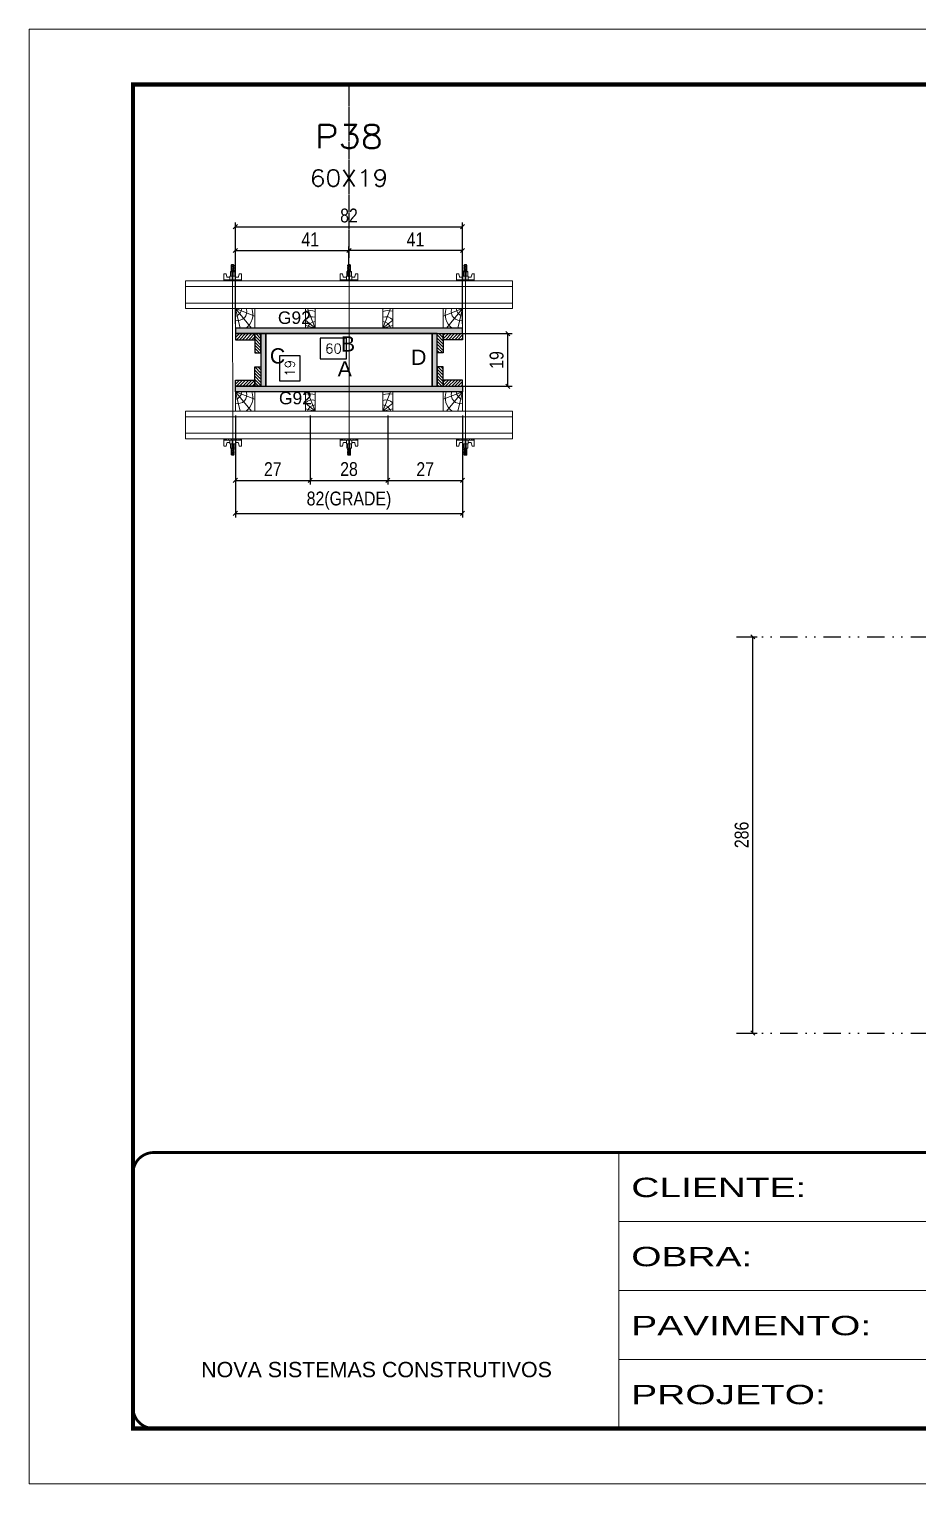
# Model space of a CAD drawing. Extents: x 808 to 7089, y -98 to 17032.
# Drawn here: x 2393 to 3035, y 5645 to 6695 of the extents above; entities that cross this region are included whole.
import ezdxf
from ezdxf.enums import TextEntityAlignment as Align

# ---------------------------------------------------------------- set-up
doc = ezdxf.new("R2010")
doc.units = 0
for name, pattern in [('CONTINUO', [0]), ('DASHED', [0.75, 0.5, -0.25]), ('DIVIDE2', [0.625, 0.25, -0.125, 0, -0.125, 0, -0.125]), ('HIDDEN', [0.375, 0.25, -0.125])]:
    doc.linetypes.add(name, pattern=pattern)
for name, color, linetype in [('CHAPA', 1, 'Continuous'), ('COTA', 241, 'Continuous'), ('Cota Seção (2x)', 241, 'Continuous'), ('MEIO_PONT', 93, 'Continuous'), ('Nível', 160, 'Continuous'), ('Painéis', 200, 'Continuous'), ('SARRAFO', 251, 'Continuous'), ('Texto de Titulo', 7, 'Continuous'), ('Texto Qtd Sarr', 242, 'Continuous'), ('TEXTO_GERAL', 7, 'Continuous')]:
    doc.layers.add(name, color=color, linetype=linetype)
for name, color, linetype, lineweight in [('Folhas', 255, 'Continuous', 9), ('Hachura', 251, 'Continuous', 9), ('Madeira', 126, 'Continuous', 18), ('Perfil Metálico', 224, 'Continuous', 18), ('SARRAFO DE PRESSAO', 251, 'DASHED', 9), ('Texto Seção', 7, 'Continuous', 15)]:
    doc.layers.add(name, color=color, linetype=linetype, lineweight=lineweight)
doc.styles.add('ARIAL', font='arial.ttf')
doc.styles.add('COTA TECNICA 2X', font='techl___.ttf', dxfattribs={"height": 10})
doc.styles.add('COTA TECNICA-50', font='techl___.ttf', dxfattribs={"height": 10})
doc.styles.add('ROMANS', font='romans.shx')
doc.styles.add('SANSSERIF', font='sas_____.pfb')
doc.styles.add('Tecnologia', font='')
doc.styles.get('Tecnologia').set_extended_font_data('Forgotten Futurist')
doc.dimstyles.new('COTA PAINEL-50', dxfattribs={"dimtxt": 10, "dimasz": 3, "dimexe": 3, "dimexo": 3, "dimgap": 3, "dimtad": 1, "dimdec": 1, "dimzin": 12, "dimdsep": 46, "dimtxsty": 'COTA TECNICA-50', "dimblk1": 'OBLIQUE', "dimblk2": 'OBLIQUE', "dimsah": 1, "dimcen": 0.9, "dimclrd": 4, "dimclre": 4, "dimclrt": 240, "dimadec": 1, "dimazin": 3, "dimtfac": 1, "dimtdec": 1, "dimtmove": 0, "dimatfit": 3, "dimfxl": 1, "dimtolj": 1, "dimtzin": 12, "dimarcsym": 0})
doc.dimstyles.new('SECAO PILAR', dxfattribs={"dimtxt": 10, "dimasz": 3, "dimexe": 3, "dimexo": 3, "dimgap": 3, "dimtad": 1, "dimdec": 1, "dimlfac": 0.5, "dimzin": 12, "dimdsep": 46, "dimtxsty": 'COTA TECNICA 2X', "dimblk1": 'OBLIQUE', "dimblk2": 'OBLIQUE', "dimsah": 1, "dimcen": 0.9, "dimclrd": 256, "dimclre": 256, "dimclrt": 256, "dimadec": 1, "dimazin": 3, "dimtfac": 1, "dimtdec": 1, "dimtmove": 0, "dimatfit": 3, "dimfxl": 1, "dimtolj": 1, "dimtzin": 12, "dimarcsym": 0})
doc.dimstyles.new('SECÇÃO 2', dxfattribs={"dimtxt": 7, "dimasz": 6, "dimexe": 0.18, "dimexo": 2, "dimgap": -4, "dimtad": 3, "dimdec": 1, "dimlfac": 0.5, "dimzin": 12, "dimdsep": 46, "dimtxsty": 'ROMANS', "dimblk": 'ARCHTICK', "dimcen": 0.09, "dimse1": 1, "dimse2": 1, "dimsd1": 1, "dimsd2": 1, "dimclrd": 180, "dimclre": 5, "dimclrt": 1, "dimadec": 0, "dimazin": 3, "dimtfac": 1, "dimtdec": 1, "dimtofl": 0, "dimtmove": 0, "dimatfit": 3, "dimldrblk": 'ARCHTICK', "dimfxl": 1, "dimtolj": 1, "dimtzin": 0, "dimarcsym": 0})
pattern_1 = [(225, (-6796.8097, -16453.8588), (1.12253202, -1.12253202), [])]
pattern_2 = [(225, (-6581.8097, -16453.8588), (1.12253202, -1.12253202), [])]
pattern_3 = [(135, (-20203.666, 15940.5012), (-1.12253202, -1.12253202), [])]
pattern_4 = [(135, (-20223.666, 15940.5012), (-1.12253202, -1.12253202), [])]

# ---------------------------------------------------------------- blocks, each defined once
blk = doc.blocks.new('9999999999')
at = {"color": 30, "linetype": 'CONTINUO'}
for p, q in [((98564.6, 34230.2), (98564.6, 34429.4)), ((98564.6, 34379.6), (99584, 34379.6)), ((98564.6, 34329.8), (99488, 34329.8)), ((98564.6, 34280), (99488, 34280))]:
    blk.add_line(p, q, dxfattribs=at)
at = {"color": 30, "linetype": 'CONTINUO', "const_width": 2}
blk.add_lwpolyline([(99584, 34230.2), (99584, 34414.4, 0.414214), (99569, 34429.4), (98229, 34429.4, 0.414214), (98214, 34414.4), (98214, 34245.2, 0.414214), (98229, 34230.2), (99584, 34230.2)], format="xyb", dxfattribs=at)
at = {"layer": 'Folhas'}
blk.add_lwpolyline([(98139, 34190.2), (99624, 34190.2), (99624, 35240.2), (98139, 35240.2)], close=True, dxfattribs=at)
at = {"layer": 'Folhas', "color": 30, "const_width": 3}
blk.add_lwpolyline([(98214, 34230.2), (99584, 34230.2), (99584, 35200.2), (98214, 35200.2)], close=True, dxfattribs=at)
at = {"color": 7, "linetype": 'Continuous', "ltscale": 5, "style": 'ARIAL'}
blk.add_text('NOVA SISTEMAS CONSTRUTIVOS', height=11.059, dxfattribs=at).set_placement((98263.2, 34267.2))
at = {"layer": 'Folhas', "color": 7, "style": 'Tecnologia', "width": 1.5}
for s, p in [('CLIENTE:', (98573.7, 34397.2)), ('OBRA:', (98573.7, 34347.3)), ('PAVIMENTO:', (98573.7, 34297.5)), ('PROJETO:', (98573.7, 34247.7))]:
    blk.add_text(s, height=14, dxfattribs=at).set_placement(p)
blk = doc.blocks.new('titulo1')
at = {"layer": 'Defpoints', "color": 252, "linetype": 'HIDDEN', "ltscale": 2}
blk.add_line((0, 0), (0, 125), dxfattribs=at)
at = {"layer": 'Defpoints', "style": 'ROMANS', "oblique": 15}
blk.add_attdef('FOLHA', text='', height=10, dxfattribs=at).set_placement((0, 15.6), align=Align.MIDDLE_CENTER)
at = {"layer": 'Texto Qtd Sarr', "color": 3, "style": 'ROMANS', "oblique": 15}
for tag, height, p in [('TITULO', 17, (0, 71.4)), ('SEÇÃO', 12, (0, 41.5))]:
    blk.add_attdef(tag, text='', height=height, dxfattribs=at).set_placement(p, align=Align.MIDDLE_CENTER)
blk = doc.blocks.new('*D127')
at = {"layer": 'Cota Seção (2x)', "color": 180, "lineweight": -2, "transparency": 16777216}
for p, q in [((2622.4, 6472.2), (2603.4, 6472.2)), ((2603.4, 6472.2), (2603.4, 6457.2)), ((2622.4, 6457.2), (2622.4, 6472.2)), ((2603.4, 6457.2), (2622.4, 6457.2))]:
    blk.add_line(p, q, dxfattribs=at)
at = {"layer": 'Defpoints', "color": 0, "transparency": 16777216}
for p in [(2684.1, 6453.2), (2564.1, 6437.5), (2684.1, 6437.5)]:
    blk.add_point(p, dxfattribs=at)
at = {"layer": 'Cota Seção (2x)', "color": 1, "transparency": 16777216, "insert": (2612.9, 6464.7), "char_height": 7, "attachment_point": 5, "style": 'ROMANS'}
blk.add_mtext('\\A1;60', dxfattribs=at)
blk = doc.blocks.new('_ArchTick')
at = {"color": 0, "linetype": 'ByBlock', "const_width": 0.15}
blk.add_lwpolyline([(-0.5, -0.5), (0.5, 0.5)], dxfattribs=at)
blk = doc.blocks.new('*D128')
at = {"layer": 'Cota Seção (2x)', "color": 180, "lineweight": -2, "transparency": 16777216}
for p, q in [((2588.9, 6459.5), (2573.9, 6459.5)), ((2573.9, 6459.5), (2573.9, 6441.5)), ((2588.9, 6441.5), (2588.9, 6459.5)), ((2573.9, 6441.5), (2588.9, 6441.5))]:
    blk.add_line(p, q, dxfattribs=at)
at = {"layer": 'Defpoints', "color": 0, "transparency": 16777216}
for p in [(2564.1, 6475.5), (2592.9, 6475.5), (2564.1, 6437.5)]:
    blk.add_point(p, dxfattribs=at)
at = {"layer": 'Cota Seção (2x)', "color": 1, "transparency": 16777216, "insert": (2581.4, 6450.5), "char_height": 7, "attachment_point": 5, "rotation": 90, "style": 'ROMANS'}
blk.add_mtext('\\A1;19', dxfattribs=at)
blk = doc.blocks.new('_Oblique')
at = {"color": 0, "linetype": 'ByBlock', "lineweight": -2}
blk.add_line((-0.5, -0.5), (0.5, 0.5), dxfattribs=at)
blk = doc.blocks.new('*D1588')
at = {"layer": 'Cota Seção (2x)', "lineweight": -2, "transparency": 16777216}
for p, q in [((2690.7, 6475.5), (2741.8, 6475.5)), ((2738.8, 6437.5), (2738.8, 6475.5)), ((2690.7, 6437.5), (2741.8, 6437.5))]:
    blk.add_line(p, q, dxfattribs=at)
at = {"layer": 'Defpoints', "color": 0, "transparency": 16777216}
for p in [(2687.7, 6475.5), (2738.8, 6475.5), (2687.7, 6437.5)]:
    blk.add_point(p, dxfattribs=at)
at = {"layer": 'Cota Seção (2x)', "lineweight": -2, "transparency": 16777216, "xscale": 3, "yscale": 3, "zscale": 3}
for p, rotation in [((2738.8, 6475.5), 90), ((2738.8, 6437.5), 270)]:
    blk.add_blockref('_Oblique', p, dxfattribs=dict(at, rotation=rotation))
at = {"layer": 'Cota Seção (2x)', "transparency": 16777216, "insert": (2730.7, 6456.5), "char_height": 10, "attachment_point": 5, "rotation": 90, "style": 'COTA TECNICA 2X'}
blk.add_mtext('\\A1;19', dxfattribs=at)
blk = doc.blocks.new('*D129')
at = {"layer": 'Cota Seção (2x)', "lineweight": -2, "transparency": 16777216}
for p, q in [((2542.1, 6416.5), (2542.1, 6342.8)), ((2706.1, 6416.5), (2706.1, 6342.8)), ((2542.1, 6345.8), (2706.1, 6345.8))]:
    blk.add_line(p, q, dxfattribs=at)
at = {"layer": 'Defpoints', "color": 0, "transparency": 16777216}
for p in [(2542.1, 6419.5), (2706.1, 6419.5), (2706.1, 6345.8)]:
    blk.add_point(p, dxfattribs=at)
at = {"layer": 'Cota Seção (2x)', "lineweight": -2, "transparency": 16777216, "xscale": 3, "yscale": 3, "zscale": 3, "rotation": 180}
blk.add_blockref('_Oblique', (2542.1, 6345.8), dxfattribs=at)
at = {"layer": 'Cota Seção (2x)', "lineweight": -2, "transparency": 16777216, "xscale": 3, "yscale": 3, "zscale": 3}
blk.add_blockref('_Oblique', (2706.1, 6345.8), dxfattribs=at)
at = {"layer": 'Cota Seção (2x)', "transparency": 16777216, "insert": (2624.1, 6355), "char_height": 10, "attachment_point": 5, "style": 'COTA TECNICA 2X'}
blk.add_mtext('\\A1;82(GRADE)', dxfattribs=at)
blk = doc.blocks.new('*D130')
at = {"layer": 'Cota Seção (2x)', "lineweight": -2, "transparency": 16777216}
for p, q in [((2652.1, 6416.5), (2652.1, 6366.6)), ((2706.1, 6416.5), (2706.1, 6366.6)), ((2652.1, 6369.6), (2706.1, 6369.6))]:
    blk.add_line(p, q, dxfattribs=at)
at = {"layer": 'Defpoints', "color": 0, "transparency": 16777216}
for p in [(2652.1, 6419.5), (2706.1, 6419.5), (2706.1, 6369.6)]:
    blk.add_point(p, dxfattribs=at)
at = {"layer": 'Cota Seção (2x)', "lineweight": -2, "transparency": 16777216, "xscale": 3, "yscale": 3, "zscale": 3, "rotation": 180}
blk.add_blockref('_Oblique', (2652.1, 6369.6), dxfattribs=at)
at = {"layer": 'Cota Seção (2x)', "lineweight": -2, "transparency": 16777216, "xscale": 3, "yscale": 3, "zscale": 3}
blk.add_blockref('_Oblique', (2706.1, 6369.6), dxfattribs=at)
at = {"layer": 'Cota Seção (2x)', "transparency": 16777216, "insert": (2679.1, 6377.7), "char_height": 10, "attachment_point": 5, "style": 'COTA TECNICA 2X'}
blk.add_mtext('\\A1;27', dxfattribs=at)
blk = doc.blocks.new('*D131')
at = {"layer": 'Cota Seção (2x)', "lineweight": -2, "transparency": 16777216}
for p, q in [((2542.1, 6416.5), (2542.1, 6366.6)), ((2596.1, 6416.5), (2596.1, 6366.6)), ((2542.1, 6369.6), (2596.1, 6369.6))]:
    blk.add_line(p, q, dxfattribs=at)
at = {"layer": 'Defpoints', "color": 0, "transparency": 16777216}
for p in [(2542.1, 6419.5), (2596.1, 6419.5), (2596.1, 6369.6)]:
    blk.add_point(p, dxfattribs=at)
at = {"layer": 'Cota Seção (2x)', "lineweight": -2, "transparency": 16777216, "xscale": 3, "yscale": 3, "zscale": 3, "rotation": 180}
blk.add_blockref('_Oblique', (2542.1, 6369.6), dxfattribs=at)
at = {"layer": 'Cota Seção (2x)', "lineweight": -2, "transparency": 16777216, "xscale": 3, "yscale": 3, "zscale": 3}
blk.add_blockref('_Oblique', (2596.1, 6369.6), dxfattribs=at)
at = {"layer": 'Cota Seção (2x)', "transparency": 16777216, "insert": (2569.1, 6377.7), "char_height": 10, "attachment_point": 5, "style": 'COTA TECNICA 2X'}
blk.add_mtext('\\A1;27', dxfattribs=at)
blk = doc.blocks.new('*D132')
at = {"layer": 'Cota Seção (2x)', "lineweight": -2, "transparency": 16777216}
for p, q in [((2596.1, 6416.5), (2596.1, 6366.6)), ((2652.1, 6416.5), (2652.1, 6366.6)), ((2596.1, 6369.6), (2652.1, 6369.6))]:
    blk.add_line(p, q, dxfattribs=at)
at = {"layer": 'Defpoints', "color": 0, "transparency": 16777216}
for p in [(2596.1, 6419.5), (2652.1, 6419.5), (2652.1, 6369.6)]:
    blk.add_point(p, dxfattribs=at)
at = {"layer": 'Cota Seção (2x)', "lineweight": -2, "transparency": 16777216, "xscale": 3, "yscale": 3, "zscale": 3, "rotation": 180}
blk.add_blockref('_Oblique', (2596.1, 6369.6), dxfattribs=at)
at = {"layer": 'Cota Seção (2x)', "lineweight": -2, "transparency": 16777216, "xscale": 3, "yscale": 3, "zscale": 3}
blk.add_blockref('_Oblique', (2652.1, 6369.6), dxfattribs=at)
at = {"layer": 'Cota Seção (2x)', "transparency": 16777216, "insert": (2624.1, 6377.7), "char_height": 10, "attachment_point": 5, "style": 'COTA TECNICA 2X'}
blk.add_mtext('\\A1;28', dxfattribs=at)
blk = doc.blocks.new('*D133')
at = {"layer": 'Cota Seção (2x)', "lineweight": -2, "transparency": 16777216}
for p, q in [((2542.1, 6482.5), (2542.1, 6555.7)), ((2542.1, 6552.7), (2706.1, 6552.7)), ((2706.1, 6482.5), (2706.1, 6555.7))]:
    blk.add_line(p, q, dxfattribs=at)
at = {"layer": 'Defpoints', "color": 0, "transparency": 16777216}
for p in [(2706.1, 6552.7), (2542.1, 6479.5), (2706.1, 6479.5)]:
    blk.add_point(p, dxfattribs=at)
at = {"layer": 'Cota Seção (2x)', "lineweight": -2, "transparency": 16777216, "xscale": 3, "yscale": 3, "zscale": 3, "rotation": 180}
blk.add_blockref('_Oblique', (2542.1, 6552.7), dxfattribs=at)
at = {"layer": 'Cota Seção (2x)', "lineweight": -2, "transparency": 16777216, "xscale": 3, "yscale": 3, "zscale": 3}
blk.add_blockref('_Oblique', (2706.1, 6552.7), dxfattribs=at)
at = {"layer": 'Cota Seção (2x)', "transparency": 16777216, "insert": (2624.1, 6560.7), "char_height": 10, "attachment_point": 5, "style": 'COTA TECNICA 2X'}
blk.add_mtext('\\A1;82', dxfattribs=at)
blk = doc.blocks.new('*D134')
at = {"layer": 'Cota Seção (2x)', "lineweight": -2, "transparency": 16777216}
for p, q in [((2542.1, 6516.5), (2542.1, 6538.5)), ((2542.1, 6535.5), (2624.1, 6535.5)), ((2624.1, 6516.5), (2624.1, 6538.5))]:
    blk.add_line(p, q, dxfattribs=at)
at = {"layer": 'Defpoints', "color": 0, "transparency": 16777216}
for p in [(2624.1, 6535.5), (2542.1, 6513.5), (2624.1, 6513.5)]:
    blk.add_point(p, dxfattribs=at)
at = {"layer": 'Cota Seção (2x)', "lineweight": -2, "transparency": 16777216, "xscale": 3, "yscale": 3, "zscale": 3, "rotation": 180}
blk.add_blockref('_Oblique', (2542.1, 6535.5), dxfattribs=at)
at = {"layer": 'Cota Seção (2x)', "lineweight": -2, "transparency": 16777216, "xscale": 3, "yscale": 3, "zscale": 3}
blk.add_blockref('_Oblique', (2624.1, 6535.5), dxfattribs=at)
at = {"layer": 'Cota Seção (2x)', "transparency": 16777216, "insert": (2596.1, 6543.5), "char_height": 10, "attachment_point": 5, "style": 'COTA TECNICA 2X'}
blk.add_mtext('\\A1;41', dxfattribs=at)
blk = doc.blocks.new('*D135')
at = {"layer": 'Cota Seção (2x)', "lineweight": -2, "transparency": 16777216}
for p, q in [((2624.1, 6516.5), (2624.1, 6538.5)), ((2706.1, 6535.5), (2624.1, 6535.5)), ((2706.1, 6516.5), (2706.1, 6538.5))]:
    blk.add_line(p, q, dxfattribs=at)
at = {"layer": 'Defpoints', "color": 0, "transparency": 16777216}
for p in [(2624.1, 6535.5), (2624.1, 6513.5), (2706.1, 6513.5)]:
    blk.add_point(p, dxfattribs=at)
at = {"layer": 'Cota Seção (2x)', "lineweight": -2, "transparency": 16777216, "xscale": 3, "yscale": 3, "zscale": 3, "rotation": 180}
blk.add_blockref('_Oblique', (2624.1, 6535.5), dxfattribs=at)
at = {"layer": 'Cota Seção (2x)', "lineweight": -2, "transparency": 16777216, "xscale": 3, "yscale": 3, "zscale": 3}
blk.add_blockref('_Oblique', (2706.1, 6535.5), dxfattribs=at)
at = {"layer": 'Cota Seção (2x)', "transparency": 16777216, "insert": (2672.1, 6543.5), "char_height": 10, "attachment_point": 5, "style": 'COTA TECNICA 2X'}
blk.add_mtext('\\A1;41', dxfattribs=at)
blk = doc.blocks.new('C')
at = {"layer": 'Hachura', "color": 0}
for p, q in [((0, 3.22), (0, -3.22)), ((0.45, 3.22), (0, 3.22)), ((0.46, 3.16), (0, 3.16)), ((0.46, 3.05), (0, 3.05)), ((0.46, 2.88), (0, 2.88)), ((0, 2.75), (0, -1.16)), ((0.46, 2.65), (0, 2.65)), ((0.46, 2.23), (0, 2.23)), ((0.46, 1.51), (0, 1.51)), ((0.39, 0.49), (0.17, 0.49)), ((0.45, -3.23), (0.45, 3.22)), ((0.45, 3.22), (2.58, 3.22)), ((1.74, 0.97), (0.45, 0.97)), ((1.45, 0.1), (0.45, 0.1)), ((1.35, 1.94), (1.35, 0.96)), ((2.58, 2.39), (1.47, 2.09)), ((1.74, -0.97), (1.74, 0.97)), ((1.74, 0.97), (1.74, 0.84)), ((1.74, 0.97), (1.74, 0.84)), ((1.74, 0.84), (3.35, 0.84)), ((3.35, 0.45), (1.74, 0.45)), ((2.58, 3.22), (2.58, 2.39)), ((3.32, 0.84), (3.32, -0.84)), ((3.35, 0.84), (3.35, -0.84)), ((3.68, 0.45), (3.35, 0.45)), ((3.84, -0.52), (3.35, 0.45)), ((3.35, 0.06), (3.67, -0.57)), ((3.68, 0.45), (4.16, -0.52)), ((3.72, 0.5), (4.25, -0.57)), ((4.37, -0.55), (3.83, 0.53)), ((4.15, 0.45), (3.93, 0.45)), ((4.42, -0.52), (3.93, 0.45)), ((4.15, 0.45), (4.26, 0.45)), ((4.26, 0.45), (4.74, -0.52)), ((4.3, 0.5), (4.83, -0.57)), ((4.95, -0.55), (4.41, 0.53)), ((4.51, 0.45), (4.84, 0.45)), ((5, -0.52), (4.51, 0.45)), ((4.84, 0.45), (5.32, -0.52)), ((4.88, 0.5), (5.41, -0.57)), ((5.53, -0.55), (4.99, 0.53)), ((5.58, -0.52), (5.09, 0.45)), ((5.42, 0.45), (5.09, 0.45)), ((5.58, -0.52), (5.09, 0.45)), ((5.42, 0.45), (5.74, -0.19)), ((5.46, 0.5), (5.74, -0.07)), ((5.74, 0.19), (5.57, 0.53)), ((5.74, 0.32), (5.68, 0.45)), ((5.68, 0.45), (5.74, 0.45)), ((5.74, 0.45), (5.9, 0.29)), ((5.74, 0.45), (5.74, -0.52)), ((5.9, -0.36), (5.9, 0.29)), ((0.45, 0), (0, 0)), ((0.46, -1.52), (0, -1.52)), ((0.46, -2.23), (0, -2.23)), ((0.46, -2.65), (0, -2.65)), ((0.46, -2.88), (0, -2.88)), ((0.46, -3.05), (0, -3.05)), ((0.46, -3.16), (0, -3.16)), ((0, -3.22), (2.57, -3.22)), ((0.08, -0.48), (0.29, -0.48)), ((0.29, -0.48), (0.4, -0.48)), ((0.45, 0), (0.45, -0.97)), ((0.45, -0.16), (1.45, -0.16)), ((0.45, -0.65), (0.45, -0.32)), ((0.45, -3.23), (0.45, -0.65)), ((0.45, -0.97), (1.74, -0.97)), ((1.35, -1.94), (1.35, -0.97)), ((2.58, -2.39), (1.47, -2.1)), ((3.35, -0.32), (1.74, -0.32)), ((3.35, -0.84), (1.74, -0.84)), ((2.58, -3.23), (2.58, -2.39)), ((3.35, -0.07), (3.58, -0.52)), ((3.35, -0.52), (3.58, -0.52)), ((3.84, -0.52), (4.16, -0.52)), ((4.42, -0.52), (4.74, -0.52)), ((4.63, -0.52), (4.74, -0.52)), ((5, -0.52), (5.32, -0.52)), ((5.58, -0.52), (5.74, -0.52)), ((5.74, -0.52), (5.9, -0.36)), ((5.74, -0.52), (5.74, -0.52))]:
    blk.add_line(p, q, dxfattribs=at)
for centre, radius, start, end in [((1.52, 1.94), 0.161, 104.7436, 180), ((1.44, -0.03), 0.129, 272.695, 87.305), ((3.81, 0.39), 0.143, 25.5688, 154.4312), ((4.39, 0.39), 0.143, 25.5688, 154.4312), ((4.97, 0.39), 0.143, 25.5688, 154.4312), ((5.55, 0.39), 0.143, 25.5688, 154.4312), ((0.17, -0.37), 0.174, 221.744, 317.8592), ((1.52, -1.94), 0.161, 180, 255.2564), ((3.71, -0.4), 0.174, 222.1408, 318.256), ((4.29, -0.4), 0.174, 222.1408, 318.256), ((4.87, -0.4), 0.174, 222.1408, 318.256), ((5.45, -0.4), 0.174, 222.1408, 318.256), ((5.61, -0.4), 0.174, 317.8592, 318.256)]:
    blk.add_arc(centre, radius, start, end, dxfattribs=at)
blk = doc.blocks.new('PONTALETE')
at = {"layer": 'Madeira'}
for q in [(2.71, 7), (7, 5.76), (7, 1.74)]:
    blk.add_line((0, 0), q, dxfattribs=at)
blk.add_lwpolyline([(0, 0), (7, 0), (7, 7), (0, 7)], close=True, dxfattribs=at)
for centre, radius, start, end in [((2.04, 0.06), 6.23, 37.2818, 109.0913), ((1.09, 0.9), 3.19, 343.603, 109.9847), ((-0.21, -0.78), 3.09, 14.6322, 86.0383)]:
    blk.add_arc(centre, radius, start, end, dxfattribs=at)
blk = doc.blocks.new('MEIO PONTALETE')
at = {"layer": 'Madeira'}
for q in [(2.71, 7), (3.5, 2.88), (3.5, 0.87)]:
    blk.add_line((0, 0), q, dxfattribs=at)
blk.add_lwpolyline([(0, 0), (3.5, 0), (3.5, 7), (0, 7)], close=True, dxfattribs=at)
for centre, radius, start, end in [((2.04, 0.06), 6.23, 76.4499, 109.0913), ((1.09, 0.9), 3.19, 40.9063, 109.9847), ((-0.21, -0.78), 3.09, 14.6322, 86.0383)]:
    blk.add_arc(centre, radius, start, end, dxfattribs=at)
blk = doc.blocks.new('*D1589')
at = {"layer": 'COTA', "color": 4, "lineweight": -2, "transparency": 16777216}
for p, q in [((2906.8, 6256.7), (2918.7, 6256.7)), ((2915.7, 5970.7), (2915.7, 6256.7)), ((2906.8, 5970.7), (2918.7, 5970.7))]:
    blk.add_line(p, q, dxfattribs=at)
at = {"layer": 'Defpoints', "color": 0, "transparency": 16777216}
for p in [(2903.8, 6256.7), (2915.7, 6256.7), (2903.8, 5970.7)]:
    blk.add_point(p, dxfattribs=at)
at = {"layer": 'COTA', "color": 4, "lineweight": -2, "transparency": 16777216, "xscale": 3, "yscale": 3, "zscale": 3}
for p, rotation in [((2915.7, 6256.7), 90), ((2915.7, 5970.7), 270)]:
    blk.add_blockref('_Oblique', p, dxfattribs=dict(at, rotation=rotation))
at = {"layer": 'COTA', "color": 240, "transparency": 16777216, "insert": (2907.6, 6113.7), "char_height": 10, "attachment_point": 5, "rotation": 90, "style": 'COTA TECNICA-50'}
blk.add_mtext('\\A1;286', dxfattribs=at)

msp = doc.modelspace()

# ---------------------------------------------------------------- hatches: boundary and pattern name
at = {"layer": 'Hachura'}
h = msp.add_hatch(color=256, dxfattribs=at)
h.dxf.hatch_style = 1
h.paths.add_polyline_path([(2706.14, 6475.55), (2706.14, 6479.55), (2542.14, 6479.55), (2542.14, 6475.55)])
h = msp.add_hatch(color=256, dxfattribs=at)
h.dxf.hatch_style = 1
h.paths.add_polyline_path([(2706.14, 6475.55), (2706.14, 6479.55), (2542.14, 6479.55), (2542.14, 6475.55)])
h = msp.add_hatch(dxfattribs=at)
h.set_pattern_fill('ANSI31', color=256, scale=0.5, angle=180, style=0)
h.set_pattern_definition(pattern_2)
h.paths.add_polyline_path([(2556.14, 6475.55), (2556.14, 6471.15), (2542.14, 6471.15), (2542.14, 6475.55)])
h = msp.add_hatch(dxfattribs=at)
h.set_pattern_fill('ANSI31', color=256, scale=0.5, angle=90, style=0)
h.set_pattern_definition(pattern_4)
h.paths.add_polyline_path([(2560.54, 6461.55), (2556.14, 6461.55), (2556.14, 6475.55), (2560.54, 6475.55)])
h = msp.add_hatch(color=256, dxfattribs=at)
h.dxf.hatch_style = 1
h.paths.add_polyline_path([(2560.54, 6437.55), (2564.14, 6437.55), (2564.14, 6475.55), (2560.54, 6475.55)])
h = msp.add_hatch(color=256, dxfattribs=at)
h.dxf.hatch_style = 1
h.paths.add_polyline_path([(2560.54, 6437.55), (2564.14, 6437.55), (2564.14, 6475.55), (2560.54, 6475.55)])
h = msp.add_hatch(color=256, dxfattribs=at)
h.dxf.hatch_style = 1
h.paths.add_polyline_path([(2684.14, 6437.55), (2687.74, 6437.55), (2687.74, 6475.55), (2684.14, 6475.55)])
h = msp.add_hatch(color=256, dxfattribs=at)
h.dxf.hatch_style = 1
h.paths.add_polyline_path([(2684.14, 6437.55), (2687.74, 6437.55), (2687.74, 6475.55), (2684.14, 6475.55)])
h = msp.add_hatch(dxfattribs=at)
h.set_pattern_fill('ANSI31', color=256, scale=0.5, angle=90, style=0)
h.set_pattern_definition(pattern_3)
h.paths.add_polyline_path([(2687.74, 6461.55), (2692.14, 6461.55), (2692.14, 6475.55), (2687.74, 6475.55)])
h = msp.add_hatch(dxfattribs=at)
h.set_pattern_fill('ANSI31', color=256, scale=0.5, angle=180, style=0)
h.set_pattern_definition(pattern_1)
h.paths.add_polyline_path([(2692.14, 6475.55), (2692.14, 6471.15), (2706.14, 6471.15), (2706.14, 6475.55)])
h = msp.add_hatch(dxfattribs=at)
h.set_pattern_fill('ANSI31', color=256, scale=0.5, angle=90, style=0)
h.set_pattern_definition(pattern_4)
h.paths.add_polyline_path([(2560.54, 6451.55), (2556.14, 6451.55), (2556.14, 6437.55), (2560.54, 6437.55)])
h = msp.add_hatch(dxfattribs=at)
h.set_pattern_fill('ANSI31', color=256, scale=0.5, angle=90, style=0)
h.set_pattern_definition(pattern_3)
h.paths.add_polyline_path([(2687.74, 6451.55), (2692.14, 6451.55), (2692.14, 6437.55), (2687.74, 6437.55)])
h = msp.add_hatch(dxfattribs=at)
h.set_pattern_fill('ANSI31', color=256, scale=0.5, angle=180, style=0)
h.set_pattern_definition(pattern_2)
h.paths.add_polyline_path([(2556.14, 6437.55), (2556.14, 6441.95), (2542.14, 6441.95), (2542.14, 6437.55)])
h = msp.add_hatch(color=256, dxfattribs=at)
h.dxf.hatch_style = 1
h.paths.add_polyline_path([(2706.14, 6437.55), (2706.14, 6433.55), (2542.14, 6433.55), (2542.14, 6437.55)])
h = msp.add_hatch(color=256, dxfattribs=at)
h.dxf.hatch_style = 1
h.paths.add_polyline_path([(2706.14, 6437.55), (2706.14, 6433.55), (2542.14, 6433.55), (2542.14, 6437.55)])
h = msp.add_hatch(dxfattribs=at)
h.set_pattern_fill('ANSI31', color=256, scale=0.5, angle=180, style=0)
h.set_pattern_definition(pattern_1)
h.paths.add_polyline_path([(2692.14, 6437.55), (2692.14, 6441.95), (2706.14, 6441.95), (2706.14, 6437.55)])

# ---------------------------------------------------------------- linework, layer by layer
at = {"layer": 'CHAPA'}
for points in [[(2706.14, 6475.55), (2706.14, 6479.55), (2542.14, 6479.55), (2542.14, 6475.55)], [(2706.14, 6475.55), (2706.14, 6479.55), (2542.14, 6479.55), (2542.14, 6475.55)], [(2560.54, 6437.55), (2564.14, 6437.55), (2564.14, 6475.55), (2560.54, 6475.55)], [(2560.54, 6437.55), (2564.14, 6437.55), (2564.14, 6475.55), (2560.54, 6475.55)], [(2684.14, 6437.55), (2687.74, 6437.55), (2687.74, 6475.55), (2684.14, 6475.55)], [(2684.14, 6437.55), (2687.74, 6437.55), (2687.74, 6475.55), (2684.14, 6475.55)], [(2706.14, 6437.55), (2706.14, 6433.55), (2542.14, 6433.55), (2542.14, 6437.55)], [(2706.14, 6437.55), (2706.14, 6433.55), (2542.14, 6433.55), (2542.14, 6437.55)]]:
    msp.add_lwpolyline(points, close=True, dxfattribs=at)
at = {"layer": 'Hachura'}
for p, q in [((2540.14, 6388.75), (2540.13, 6520.55)), ((2624.14, 6388.75), (2624.15, 6520.55)), ((2708.14, 6388.75), (2708.15, 6520.55))]:
    msp.add_line(p, q, dxfattribs=at)
at = {"layer": 'Madeira'}
for points in [[(2706.14, 6479.55), (2706.14, 6493.55), (2542.14, 6493.55), (2542.14, 6479.55)], [(2706.14, 6433.55), (2706.14, 6419.55), (2542.14, 6419.55), (2542.14, 6433.55)]]:
    msp.add_lwpolyline(points, close=True, dxfattribs=at)
at = {"layer": 'Nível', "color": 4, "linetype": 'DIVIDE2', "ltscale": 50}
for p, q in [((2903.83, 6256.71), (3824.67, 6256.71)), ((2903.83, 5970.71), (3824.67, 5970.71))]:
    msp.add_line(p, q, dxfattribs=at)
at = {"layer": 'Painéis'}
msp.add_lwpolyline([(2564.14, 6475.55), (2564.14, 6437.55), (2684.14, 6437.55), (2684.14, 6475.55)], close=True, dxfattribs=at)
at = {"layer": 'Perfil Metálico'}
for points in [[(2742.14, 6513.55), (2742.14, 6493.55), (2506.14, 6493.55), (2506.14, 6513.55)], [(2506.14, 6497.55), (2506.14, 6509.55), (2742.14, 6509.55), (2742.14, 6497.55)], [(2742.14, 6399.55), (2742.14, 6419.55), (2506.14, 6419.55), (2506.14, 6399.55)], [(2506.14, 6415.55), (2506.14, 6403.55), (2742.14, 6403.55), (2742.14, 6415.55)]]:
    msp.add_lwpolyline(points, close=True, dxfattribs=at)
at = {"layer": 'SARRAFO'}
for points in [[(2542.14, 6471.15), (2556.14, 6471.15), (2556.14, 6475.55), (2542.14, 6475.55)], [(2556.14, 6475.55), (2556.14, 6461.55), (2560.54, 6461.55), (2560.54, 6475.55)], [(2692.14, 6475.55), (2692.14, 6461.55), (2687.74, 6461.55), (2687.74, 6475.55)], [(2706.14, 6471.15), (2692.14, 6471.15), (2692.14, 6475.55), (2706.14, 6475.55)], [(2556.14, 6437.55), (2556.14, 6451.55), (2560.54, 6451.55), (2560.54, 6437.55)], [(2692.14, 6437.55), (2692.14, 6451.55), (2687.74, 6451.55), (2687.74, 6437.55)], [(2542.14, 6441.95), (2556.14, 6441.95), (2556.14, 6437.55), (2542.14, 6437.55)], [(2706.14, 6441.95), (2692.14, 6441.95), (2692.14, 6437.55), (2706.14, 6437.55)]]:
    msp.add_lwpolyline(points, close=True, dxfattribs=at)

# ---------------------------------------------------------------- block references
at = {"layer": 'Hachura', "linetype": 'Continuous', "yscale": 2, "zscale": 2}
for p, xscale, rotation in [((2540.14, 6513.55), -2, 270), ((2624.14, 6513.55), 2, 90), ((2708.14, 6513.55), 2, 90), ((2540.14, 6399.55), 2, 269.9999999999999), ((2624.14, 6399.55), -2, 90), ((2708.14, 6399.55), -2, 90)]:
    msp.add_blockref('C', p, dxfattribs=dict(at, xscale=xscale, rotation=rotation))
at = {"layer": 'MEIO_PONT', "yscale": 2, "zscale": 2}
for p, xscale, rotation in [((2542.14, 6493.55), 2, 269.9999999999999), ((2706.14, 6493.55), -2, 90), ((2542.14, 6433.55), 2, 269.9999999999999), ((2706.14, 6433.55), -2, 90)]:
    msp.add_blockref('PONTALETE', p, dxfattribs=dict(at, xscale=xscale, rotation=rotation))
at = {"layer": 'MEIO_PONT', "yscale": 1.999999997962732, "zscale": 1.999999997962732}
for p, xscale in [((2599.64, 6479.55), -1.999999997962732), ((2648.64, 6479.55), 1.999999997962732), ((2599.64, 6419.55), -1.999999997962732), ((2648.64, 6419.55), 1.999999997962732)]:
    msp.add_blockref('MEIO PONTALETE', p, dxfattribs=dict(at, xscale=xscale))
at = {"layer": 'SARRAFO DE PRESSAO', "color": 6, "linetype": 'ByBlock'}
msp.add_blockref('9999999999', (-95745.81, -28544.9), dxfattribs=at)
at = {"layer": 'Texto Seção'}
ref = msp.add_blockref('titulo1', (2624.14, 6530.3), dxfattribs=at)
ref.add_attrib('TITULO', 'P38', dxfattribs={"layer": 'Texto de Titulo', "color": 7, "height": 17, "style": 'ROMANS', "width": 1.1}).set_placement((2624.14, 6617.8), align=Align.MIDDLE_CENTER)
ref.add_attrib('SEÇÃO', '60X19', dxfattribs={"layer": 'Texto de Titulo', "color": 7, "height": 12, "style": 'ROMANS', "width": 1.1}).set_placement((2624.14, 6587.8), align=Align.MIDDLE_CENTER)

# ---------------------------------------------------------------- texts
at = {"layer": 'TEXTO_GERAL', "color": 0, "linetype": 'Continuous', "style": 'SANSSERIF'}
for p in [(2572.79, 6487), (2573.54, 6428.98)]:
    msp.add_text('G92', height=9, dxfattribs=at).set_placement(p, align=Align.MIDDLE_LEFT)
at = {"layer": 'TEXTO_GERAL', "style": 'ARIAL'}
for s, p in [('B', (2623.41, 6468.1)), ('C', (2572.53, 6459.45)), ('D', (2674.48, 6458.45)), ('A', (2621.06, 6450.13))]:
    msp.add_text(s, height=11, dxfattribs=at).set_placement(p, align=Align.MIDDLE_CENTER)

# ---------------------------------------------------------------- dimensions: what is measured, and where the dimension line sits
at = {"layer": 'COTA'}
dim = msp.add_linear_dim(base=(2915.68, 6256.71), p1=(2903.83, 5970.71), p2=(2903.83, 6256.71), angle=90, dimstyle='COTA PAINEL-50', dxfattribs=at)
dim.commit()
dim.dimension.update_dxf_attribs({"geometry": '*D1589', "text_midpoint": (2907.55, 6113.71)})
at = {"layer": 'Cota Seção (2x)', "color": 241}
for base, p1, p2, picture, middle in [((2706.14, 6552.65), (2542.14, 6479.55), (2706.14, 6479.55), '*D133', (2624.14, 6560.75)), ((2596.14, 6369.61), (2542.14, 6419.55), (2596.14, 6419.55), '*D131', (2569.14, 6377.69)), ((2652.14, 6369.61), (2596.14, 6419.55), (2652.14, 6419.55), '*D132', (2624.14, 6377.71)), ((2706.14, 6369.61), (2652.14, 6419.55), (2706.14, 6419.55), '*D130', (2679.14, 6377.69))]:
    dim = msp.add_linear_dim(base=base, p1=p1, p2=p2, dimstyle='SECAO PILAR', dxfattribs=at)
    dim.commit()
    dim.dimension.update_dxf_attribs({"geometry": picture, "text_midpoint": middle})
for base, p1, p2, dimstyle, picture, middle in [((2624.14, 6535.45), (2542.14, 6513.55), (2624.14, 6513.55), 'SECAO PILAR', '*D134', (2596.14, 6535.45)), ((2684.14, 6453.2), (2564.14, 6437.55), (2684.14, 6437.55), 'SECÇÃO 2', '*D127', (2612.91, 6453.2))]:
    dim = msp.add_linear_dim(base=base, p1=p1, p2=p2, dimstyle=dimstyle, dxfattribs=at)
    dim.commit()
    dim.dimension.update_dxf_attribs({"geometry": picture, "text_midpoint": middle, "dimtype": 160})
for base, p1, p2, angle, dimstyle, picture, middle in [((2624.14, 6535.45), (2706.14, 6513.55), (2624.14, 6513.55), 180, 'SECAO PILAR', '*D135', (2672.14, 6535.45)), ((2592.93, 6475.55), (2564.14, 6437.55), (2564.14, 6475.55), 90, 'SECÇÃO 2', '*D128', (2592.93, 6450.46))]:
    dim = msp.add_linear_dim(base=base, p1=p1, p2=p2, angle=angle, dimstyle=dimstyle, dxfattribs=at)
    dim.commit()
    dim.dimension.update_dxf_attribs({"geometry": picture, "text_midpoint": middle, "dimtype": 160})
dim = msp.add_linear_dim(base=(2738.78, 6475.55), p1=(2687.74, 6437.55), p2=(2687.74, 6475.55), angle=90, dimstyle='SECAO PILAR', dxfattribs=at)
dim.commit()
dim.dimension.update_dxf_attribs({"geometry": '*D1588', "text_midpoint": (2730.69, 6456.55)})
dim = msp.add_linear_dim(base=(2706.14, 6345.77), p1=(2542.14, 6419.55), p2=(2706.14, 6419.55), text='<>(GRADE)', dimstyle='SECAO PILAR', dxfattribs=at)
dim.commit()
dim.dimension.update_dxf_attribs({"geometry": '*D129', "text_midpoint": (2624.14, 6354.99)})

doc.saveas('drawing.dxf')
